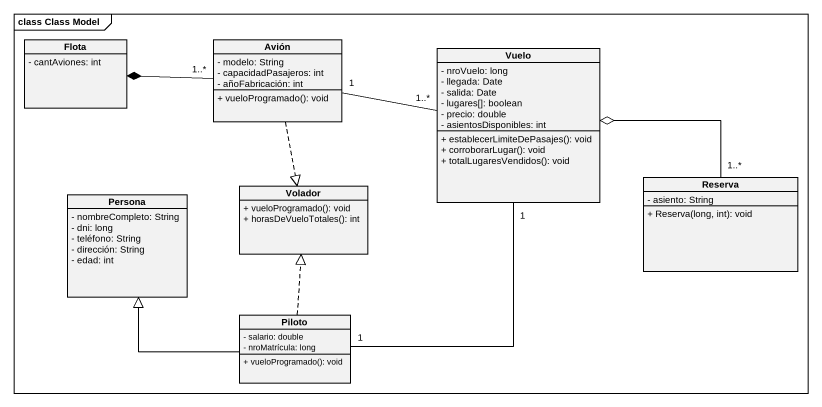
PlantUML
@startuml
mainframe class Class Model
hide circle
hide empty members
skinparam classAttributeIconSize 0
class Flota {
  - cantAviones: int
}
class Avión {
  - modelo: String
  - capacidadPasajeros: int
  - añoFabricación: int
  + vueloProgramado(): void
}
class Vuelo {
  - nroVuelo: long
  - llegada: Date
  - salida: Date
  - lugares[]: boolean
  - precio: double
  - asientosDisponibles: int
  + establecerLimiteDePasajes(): void
  + corroborarLugar(): void
  + totalLugaresVendidos(): void
}
class Persona {
  - nombreCompleto: String
  - dni: long
  - teléfono: String
  - dirección: String
  - edad: int
}
class Volador {
  + vueloProgramado(): void
  + horasDeVueloTotales(): int
}
class Reserva {
  - asiento: String
  + Reserva(long, int): void
}
class Piloto {
  - salario: double
  - nroMatrícula: long
  + vueloProgramado(): void
}
Avión "1..*" -left-* Flota
Avión "1" -right- "1..*" Vuelo
Avión ..|> Volador
Reserva "1..*" -left-o Vuelo
Piloto "1" -up- "1" Vuelo
Piloto -up-|> Persona
Piloto .up.|> Volador
@enduml
